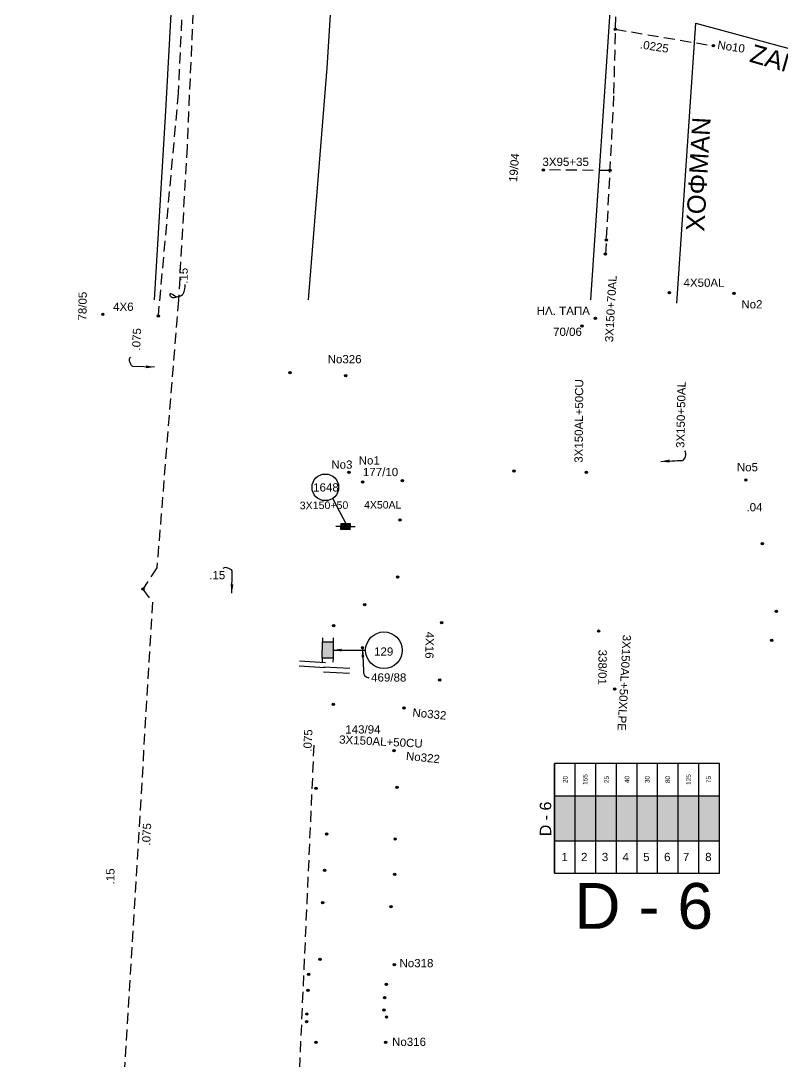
# Model space of a CAD drawing. Header units: millimetres. Extents: x 2893 to 4023, y 216 to 730.
# Drawn here: x 3000.2 to 3088.2, y 518.6 to 639 of the extents above; entities that cross this region are included whole.
import ezdxf
from ezdxf.enums import TextEntityAlignment as Align

# ---------------------------------------------------------------- set-up
doc = ezdxf.new("R2010")
doc.units = ezdxf.units.MM
doc.linetypes.add('DASHED', pattern=[19.05, 12.7, -6.35])
for name, color, linetype in [('Link Box 2 Διευθύνσεων', 7, 'Continuous'), ('Link Box 4 Διευθύνσεων', 7, 'Continuous'), ('Άγνωστα', 7, 'Continuous'), ('Ασφαλειοκιβώτια Χ.Τ 8 αναχωρήσεων', 7, 'Continuous'), ('Εναέρια παροχή ΧΤ 4x16', 7, 'Continuous'), ('Επιγραφές - Σχήματα', 7, 'Continuous'), ('Καλώδια ΧΤ   3x150 AL+50XLPE', 7, 'DASHED'), ('Καλώδια ΧΤ   3x150+50AL', 7, 'DASHED'), ('Καλώδια ΧΤ   3x150+70 AL', 7, 'DASHED'), ('Καλώδια ΧΤ   3x150AL+50CU', 7, 'DASHED'), ('Καλώδια ΧΤ   3x95+35 XLPE', 7, 'DASHED'), ('Συνδέσεις', 7, 'Continuous'), ('Τομή', 7, 'Continuous'), ('Υπόβαθρο ΔΕΗ', 7, 'Continuous'), ('Υπόγεια Καλώδια Δικτύου ΧΤ   .075', 7, 'DASHED'), ('Υπόγεια Καλώδια Δικτύου ΧΤ   .15', 7, 'DASHED'), ('Υπόγεια καλώδια Παροχών ΧΤ   .0225', 7, 'DASHED'), ('Υπόγεια καλώδια Παροχών ΧΤ   4x16AL', 7, 'DASHED'), ('Υπόγεια καλώδια Παροχών ΧΤ   4x50AL', 7, 'DASHED'), ('Υπόγεια καλώδια Παροχών ΧΤ   4x6', 7, 'DASHED')]:
    doc.layers.add(name, color=color, linetype=linetype)
doc.styles.add('arial', font='ARIAL.TTF')
doc.styles.get("Standard").update_dxf_attribs({"font": 'ARIAL.TTF'})
doc.linetypes.add('SYN_LINE', pattern='A,0.5,-0.0001,["/\\/\\/\\/",Standard,S=0.1,R=0,X=0,Y=-0.05],-0.25', length=0.7501)
doc.dimstyles.new('ISO-25', dxfattribs={"dimtxt": 2.5, "dimasz": 2.5, "dimexe": 1.25, "dimexo": 0.625, "dimtad": 1, "dimtxsty": 'Standard', "dimcen": 2.5, "dimadec": 0, "dimazin": 0, "dimtfac": 1, "dimtmove": 0, "dimatfit": 3, "dimfxl": 1, "dimarcsym": 0})

# ---------------------------------------------------------------- blocks, each defined once
blk = doc.blocks.new('LINK BOX 4 ΑΝΑΧΩΡΗΣΕΩΝ')
at = {"layer": 'Link Box 4 Διευθύνσεων', "ltscale": 40}
blk.add_hatch(color=256, dxfattribs=at).paths.add_polyline_path([(-3.54, 0), (-3.54, -4.67), (3.54, -4.67), (3.54, 0)])
for p, q in [((-3.54, 0), (-5.33, 0)), ((5.33, 0), (3.54, 0)), ((-3.54, -4.67), (-5.33, -4.67)), ((5.33, -4.67), (3.54, -4.67))]:
    blk.add_line(p, q, dxfattribs=at)
blk.add_lwpolyline([(-3.54, -4.67), (-3.54, 0), (3.54, 0), (3.54, -4.67)], close=True, dxfattribs=at)
blk = doc.blocks.new('_ΣΥΝΔΕΣΗ')
at = {"layer": 'Συνδέσεις', "linetype": 'SYN_LINE', "ltscale": 40}
blk.add_hatch(color=256, dxfattribs=at).paths.add_polyline_path([(-116.75, 2339.64, 1), (-117.75, 2339.64, 1)])
at = {"layer": 'Συνδέσεις'}
blk.add_circle((-117.25, 2339.64), 0.5, dxfattribs=at)
blk = doc.blocks.new('ΤΟΜΗ')
at = {"layer": 'Τομή', "ltscale": 40}
for p, q in [((-5.68, 0), (5.68, 0)), ((5.68, -2.33), (-5.68, -2.33))]:
    blk.add_line(p, q, dxfattribs=at)
blk = doc.blocks.new('ΑΣΦΑΛΕΙΟΚΙΒΩΤΙΟ ΥΠΟΣΤΑΘΜΟΥ 8 ΑΝΑΧΩΡΗΣΕΩΝ')
at = {"layer": 'Ασφαλειοκιβώτια Χ.Τ 8 αναχωρήσεων', "ltscale": 40}
for p, q in [((-23.91, 36), (23.91, 36)), ((-9.83, 36), (-9.83, -36)), ((9.83, 36), (9.83, -36)), ((-23.91, 27), (23.91, 27)), ((-23.91, 18), (23.91, 18)), ((-23.91, 9), (23.91, 9)), ((-23.91, 0), (23.91, 0)), ((-23.91, -9), (23.91, -9)), ((-23.91, -18), (23.91, -18)), ((-23.91, -27), (23.91, -27))]:
    blk.add_line(p, q, dxfattribs=at)
at = {"layer": 'Ασφαλειοκιβώτια Χ.Τ 8 αναχωρήσεων'}
blk.add_lwpolyline([(-23.91, -36), (23.91, -36), (23.91, 36), (-23.91, 36)], close=True, dxfattribs=at)
for s, p in [('1', (-18.68, 32.99)), ('2', (-18.68, 24.42)), ('3', (-18.68, 15.35)), ('4', (-18.68, 6.32)), ('5', (-18.68, -2.69)), ('6', (-18.68, -11.82)), ('7', (-18.68, -20.07)), ('8', (-18.68, -29.75))]:
    blk.add_text(s, height=3.6, rotation=270, dxfattribs=at).set_placement(p)
at = {"layer": 'Ασφαλειοκιβώτια Χ.Τ 8 αναχωρήσεων', "ltscale": 40}
for tag, height, p in [('ΟΝΟΜΑ', 5, (-0.27, 39.95)), ('ΚΕΙΜΕΝΟ 1', 2, (16.95, 31.32)), ('ΚΕΙΜΕΝΟ 2', 2, (16.95, 22.62)), ('ΚΕΙΜΕΝΟ 3', 2, (16.95, 13.33)), ('ΚΕΙΜΕΝΟ 4', 2, (16.95, 4.36)), ('ΚΕΙΜΕΝΟ 5', 2, (16.95, -4.48)), ('ΚΕΙΜΕΝΟ 6', 2, (16.95, -13.4)), ('ΚΕΙΜΕΝΟ 7', 2, (16.95, -22.48)), ('ΚΕΙΜΕΝΟ 8', 2, (16.95, -31.21)), ('ΣΧ', 2, (-0.21, -38.43))]:
    blk.add_attdef(tag, text='', height=height, dxfattribs=at).set_placement(p, align=Align.MIDDLE_CENTER)
blk = doc.blocks.new('LINK BOX 2 ΑΝΑΧΩΡΗΣΕΩΝ')
at = {"layer": 'Link Box 2 Διευθύνσεων', "ltscale": 40}
blk.add_hatch(color=256, dxfattribs=at).paths.add_polyline_path([(-2.02, 1.29), (-2.02, -1.45), (1.89, -1.45), (1.89, 1.29)])
for p, q in [((-2.02, -0.08), (-4.26, -0.08)), ((4.12, -0.08), (1.89, -0.08))]:
    blk.add_line(p, q, dxfattribs=at)
blk.add_lwpolyline([(-2.02, -1.45), (-2.02, 1.29), (1.89, 1.29), (1.89, -1.45)], close=True, dxfattribs=at)

msp = doc.modelspace()

# ---------------------------------------------------------------- hatches: boundary and pattern name
at = {"layer": 'Ασφαλειοκιβώτια Χ.Τ 8 αναχωρήσεων'}
h = msp.add_hatch(color=5, dxfattribs=at)
h.dxf.hatch_style = 1
h.paths.add_polyline_path([(3064.29, 549.26), (3061.9, 549.26), (3061.9, 544.06), (3064.29, 544.06)])
h = msp.add_hatch(color=30, dxfattribs=at)
h.dxf.hatch_style = 1
h.paths.add_polyline_path([(3066.67, 549.26), (3064.29, 549.26), (3064.29, 544.06), (3066.67, 544.06)])
h = msp.add_hatch(color=1, dxfattribs=at)
h.dxf.hatch_style = 1
h.paths.add_polyline_path([(3069.06, 549.26), (3066.67, 549.26), (3066.67, 544.06), (3069.06, 544.06)])
h = msp.add_hatch(color=133, dxfattribs=at)
h.dxf.hatch_style = 1
h.paths.add_polyline_path([(3071.44, 549.26), (3069.06, 549.26), (3069.06, 544.06), (3071.44, 544.06)])
h = msp.add_hatch(color=173, dxfattribs=at)
h.dxf.hatch_style = 1
h.paths.add_polyline_path([(3073.82, 549.26), (3071.44, 549.26), (3071.44, 544.06), (3073.82, 544.06)])
h = msp.add_hatch(color=85, dxfattribs=at)
h.dxf.hatch_style = 1
h.paths.add_polyline_path([(3076.21, 549.26), (3073.82, 549.26), (3073.82, 544.06), (3076.21, 544.06)])
h = msp.add_hatch(color=27, dxfattribs=at)
h.dxf.hatch_style = 1
h.paths.add_polyline_path([(3078.59, 549.26), (3076.21, 549.26), (3076.21, 544.06), (3078.59, 544.06)])
h = msp.add_hatch(color=2, dxfattribs=at)
h.dxf.hatch_style = 1
h.paths.add_polyline_path([(3080.98, 549.26), (3078.59, 549.26), (3078.59, 544.06), (3080.98, 544.06)])

# ---------------------------------------------------------------- linework, layer by layer
at = {"layer": 'Άγνωστα', "color": 27, "linetype": 'DASHED', "ltscale": 0.1, "const_width": 0.000000318}
msp.add_lwpolyline([(3031.28, 598.23), (3031.28, 598.24), (3037.75, 597.89)], dxfattribs=at)
at = {"layer": 'Άγνωστα', "color": 133, "linetype": 'DASHED', "ltscale": 0.1, "const_width": 0.000000318}
for points in [[(3083.71, 578.58), (3083.71, 578.85), (3084.02, 585.79), (3084.02, 585.79)], [(3085.82, 578.48), (3083.71, 578.58)], [(3039.92, 571.32), (3039.67, 566.52)]]:
    msp.add_lwpolyline(points, dxfattribs=at)
at = {"layer": 'Άγνωστα', "color": 62, "linetype": 'DASHED', "ltscale": 0.2, "const_width": 0.000000318}
msp.add_lwpolyline([(3036.17, 559.82), (3044.48, 559.42)], dxfattribs=at)
at = {"layer": 'Άγνωστα', "color": 6, "linetype": 'DASHED', "ltscale": 0.1, "const_width": 0.000000318}
for points in [[(3034.25, 550.13), (3033.96, 550.27), (3034.03, 550.86), (3034.62, 550.87), (3034.66, 550.87), (3043.73, 550.23)], [(3033.48, 528.61), (3033.17, 528.38), (3033.17, 528.32), (3033.16, 527.88), (3033.72, 527.84), (3042.5, 527.43)], [(3033.14, 526.78), (3033.32, 526.78), (3032.53, 526.78), (3032.42, 526.44), (3032.72, 526.17), (3032.87, 526.17), (3034.53, 526.08), (3034.58, 526.08), (3042.3, 525.86)], [(3033.24, 523.14), (3032.79, 523.13), (3032.15, 523.24), (3032.15, 523.29), (3032.32, 525.11), (3042.17, 524.46)], [(3033.23, 524.02), (3032.91, 524.18), (3032.94, 524.54), (3032.98, 524.54), (3042.46, 523.65)]]:
    msp.add_lwpolyline(points, dxfattribs=at)
at = {"layer": 'Άγνωστα', "color": 62, "linetype": 'DASHED', "ltscale": 0.1, "const_width": 0.000000318}
for points in [[(3035.51, 544.83), (3043.46, 544.26), (3043.46, 544.26)], [(3035.21, 540.65), (3043.41, 540.17)], [(3035.07, 536.91), (3042.97, 536.42), (3042.97, 536.42)], [(3034.65, 530.36), (3043.36, 529.71)], [(3034.29, 520.74), (3034.32, 520.74), (3042.35, 520.74)]]:
    msp.add_lwpolyline(points, dxfattribs=at)
at = {"layer": 'Εναέρια παροχή ΧΤ 4x16', "color": 62, "ltscale": 0.1, "const_width": 0.000000318}
msp.add_lwpolyline([(3048.83, 569.22), (3048.61, 562.64)], dxfattribs=at)
at = {"layer": 'Επιγραφές - Σχήματα', "linetype": 'Continuous'}
msp.add_line((3036.26, 583.64), (3037.78, 580.72), dxfattribs=at)
at = {"layer": 'Επιγραφές - Σχήματα'}
for points in [[(3018.2, 606.98), (3017.95, 607.13), (3017.75, 607.25), (3017.61, 607.31), (3017.5, 607.35), (3017.44, 607.35), (3017.4, 607.34), (3017.39, 607.3), (3017.39, 607.26), (3017.4, 607.22), (3017.41, 607.18), (3017.44, 607.13), (3017.47, 607.09), (3017.5, 607.05), (3017.55, 607.02), (3017.59, 606.99), (3017.64, 606.97), (3017.7, 606.95), (3017.76, 606.94), (3017.82, 606.94), (3017.88, 606.94), (3017.95, 606.95), (3018.02, 606.97), (3018.09, 606.98), (3018.17, 607), (3018.24, 607.02), (3018.32, 607.04), (3018.39, 607.07), (3018.46, 607.09), (3018.53, 607.11), (3018.59, 607.13), (3018.65, 607.15), (3018.69, 607.16), (3018.73, 607.17), (3018.76, 607.18), (3018.78, 607.2), (3018.8, 607.21), (3018.82, 607.22), (3018.84, 607.25), (3018.86, 607.28), (3018.89, 607.32), (3018.93, 607.37), (3018.97, 607.43), (3019.02, 607.52), (3019.06, 607.64), (3019.1, 607.78), (3019.13, 607.96), (3019.15, 608.18), (3019.16, 608.45)], [(3013.12, 598.96), (3013.05, 598.98), (3012.96, 599.07), (3012.87, 599.22), (3012.79, 599.4), (3012.74, 599.59), (3012.72, 599.78), (3012.75, 599.94), (3012.84, 600.05)], [(3013.12, 598.96), (3013.05, 598.98), (3012.96, 599.07), (3012.87, 599.22), (3012.79, 599.4), (3012.74, 599.59), (3012.72, 599.78), (3012.75, 599.94), (3012.84, 600.05)], [(3076.72, 588.1), (3076.79, 588.12), (3076.87, 588.21), (3076.96, 588.36), (3077.03, 588.55), (3077.08, 588.74), (3077.09, 588.93), (3077.06, 589.09), (3076.97, 589.2)], [(3076.72, 588.08), (3076.79, 588.1), (3076.87, 588.2), (3076.96, 588.35), (3077.03, 588.53), (3077.08, 588.73), (3077.09, 588.91), (3077.06, 589.07), (3076.97, 589.18)], [(3024.62, 575.24), (3024.6, 575.31), (3024.52, 575.41), (3024.37, 575.5), (3024.2, 575.59), (3024, 575.65), (3023.82, 575.68), (3023.66, 575.66), (3023.54, 575.58)], [(3039.79, 563.77), (3039.79, 563.55), (3039.84, 563.36), (3039.93, 563.21), (3040.05, 563.09), (3040.18, 563.01), (3040.3, 562.95), (3040.4, 562.93), (3040.47, 562.94)]]:
    msp.add_lwpolyline(points, dxfattribs=at)
for centre, radius in [((3035.38, 584.97), 1.54), ((3042.16, 566.11), 2.12)]:
    msp.add_circle(centre, radius, dxfattribs=at)
at = {"layer": 'Καλώδια ΧΤ   3x150 AL+50XLPE', "color": 62, "ltscale": 0.1, "const_width": 0.000000318}
msp.add_lwpolyline([(3067, 568.25), (3067, 568.18), (3067, 567.8), (3069.02, 567.73), (3069.02, 567.73), (3068.84, 561.61)], dxfattribs=at)
at = {"layer": 'Καλώδια ΧΤ   3x150+50AL', "color": 133, "ltscale": 0.1, "const_width": 0.000000318}
msp.add_lwpolyline([(3085.94, 578.42), (3085.8, 577.76), (3073.76, 578.41), (3075.19, 607.54)], dxfattribs=at)
at = {"layer": 'Καλώδια ΧΤ   3x150+50AL', "color": 1, "ltscale": 0.1, "const_width": 0.000000318}
for points in [[(3036.29, 568.94), (3036.2, 568.94), (3034.26, 569.05), (3034.3, 571.16), (3029.04, 571.34), (3029.62, 580.69), (3039.7, 580.34), (3039.7, 585.6)], [(3090.26, 558.69), (3091.73, 558.7), (3092.01, 568.19), (3058.21, 569.82), (3036.45, 570.83), (3036.3, 567.52)]]:
    msp.add_lwpolyline(points, dxfattribs=at)
at = {"layer": 'Καλώδια ΧΤ   3x150+70 AL', "color": 173, "ltscale": 0.1}
msp.add_lwpolyline([(3065.22, 603.64, 0.000000318, 0.000000318, 0), (3065.22, 603.64, 0.000000318, 0.000000318, 0), (3066.57, 603.56, 0.000000318, 0.000000318, 0), (3066.57, 603.56, 0.000000318, 0.000000318, 0), (3066.63, 604.53, 0, 0, 0), (3066.63, 604.53, 0, 0, 0), (3066.63, 604.53, 0, 0, 0), (3066.63, 604.53, 0, 0, 0), (3068.27, 611.93, 0, 0, 0), (3068.36, 612.89, 0, 0, 0), (3068.2, 613.3, 0, 0, 0), (3067.88, 613.59, 0, 0, 0)], format="xyseb", dxfattribs=at)
at = {"layer": 'Καλώδια ΧΤ   3x150AL+50CU', "color": 173, "ltscale": 0.1, "const_width": 0.000000318}
msp.add_lwpolyline([(3057.21, 586.84), (3057.47, 586.8), (3065.58, 586.71), (3066.5, 602.37), (3066.5, 602.37), (3067.17, 602.81), (3067.39, 603.47), (3067.39, 603.55), (3067.14, 604.31), (3066.76, 604.51), (3066.76, 604.51)], dxfattribs=at)
at = {"layer": 'Καλώδια ΧΤ   3x150AL+50CU', "color": 2, "linetype": 'DASHED', "ltscale": 0.1}
msp.add_lwpolyline([(3034.05, 555.13), (3032.07, 510.78), (3037.45, 510.54)], dxfattribs=at)
at = {"layer": 'Καλώδια ΧΤ   3x150AL+50CU', "color": 2, "ltscale": 0.1, "const_width": 0.000000318}
msp.add_lwpolyline([(3034.05, 555.13), (3043.31, 554.48)], dxfattribs=at)
at = {"layer": 'Καλώδια ΧΤ   3x95+35 XLPE', "color": 6, "ltscale": 0.1}
msp.add_lwpolyline([(3068.29, 621.64), (3060.61, 621.71)], dxfattribs=at)
at = {"layer": 'Υπόβαθρο ΔΕΗ', "ltscale": 0.1}
for points in [[(2972.56, 651.46), (2973.56, 671.51), (2989.59, 671.8), (3019.31, 672.43), (3018.24, 653.11), (3016.88, 628.54), (3015.57, 606.68)], [(3033.45, 606.68), (3035.58, 633.52), (3036.7, 651.42), (3068.47, 642.89), (3066.06, 606.68)], [(3076.05, 606.3), (3078.26, 638.69), (3113.57, 629.07), (3110.43, 606.16)]]:
    msp.add_lwpolyline(points, dxfattribs=at)
at = {"layer": 'Υπόβαθρο ΔΕΗ', "ltscale": 0.1, "const_width": 0.000000318}
for points in [[(2939.61, 467.44), (3007.22, 461.77), (3015.57, 606.68)], [(3033.45, 606.68), (3032.27, 582.05), (3064.69, 580.48), (3066.06, 606.68)], [(3076.05, 606.3), (3074.66, 579.5), (3107.23, 577.87), (3110.43, 606.16), (3110.43, 606.16)], [(3031.73, 570.77), (3026.87, 471.03), (3090.06, 467.66), (3105.98, 566.39), (3031.65, 570.66)], [(3037.49, 570.37), (3037.49, 570.23), (3032.31, 470.74)]]:
    msp.add_lwpolyline(points, dxfattribs=at)
at = {"layer": 'Υπόγεια Καλώδια Δικτύου ΧΤ   .075', "color": 173, "ltscale": 0.1}
msp.add_lwpolyline([(3021.67, 653.36), (3033.97, 652.43), (3042.83, 650.33), (3053.49, 647.71), (3069.05, 643.24), (3068.73, 630.3), (3067.79, 611.96)], dxfattribs=at)
at = {"layer": 'Υπόγεια Καλώδια Δικτύου ΧΤ   .075', "color": 85, "ltscale": 0.1}
msp.add_lwpolyline([(3019.27, 650.51), (3018.36, 630.59), (3016.04, 604.9)], dxfattribs=at)
at = {"layer": 'Υπόγεια Καλώδια Δικτύου ΧΤ   .075', "color": 85, "ltscale": 0.1, "const_width": 0.000000318}
msp.add_lwpolyline([(3087.59, 570.5), (3087.59, 571.26), (3014.79, 574.08), (3014.43, 574.91), (3014.43, 575.2), (3016.04, 604.9)], dxfattribs=at)
at = {"layer": 'Υπόγεια Καλώδια Δικτύου ΧΤ   .075', "color": 62, "ltscale": 0.1, "const_width": 0.000000318}
msp.add_lwpolyline([(3087.04, 567.26), (3086.85, 567.26), (3036.83, 569.93), (3034.02, 516.28), (3033.85, 510.18)], dxfattribs=at)
at = {"layer": 'Υπόγεια Καλώδια Δικτύου ΧΤ   .075', "color": 6, "ltscale": 0.1, "const_width": 0.000000318}
msp.add_lwpolyline([(3035.03, 564.73), (3032.72, 511.65)], dxfattribs=at)
at = {"layer": 'Υπόγεια Καλώδια Δικτύου ΧΤ   .075', "color": 27, "ltscale": 0.1, "const_width": 0.000000318}
msp.add_lwpolyline([(3036.27, 564.73), (3036.27, 564.73), (3034.41, 538.38), (3033.19, 512.47), (3033.19, 511.1)], dxfattribs=at)
at = {"layer": 'Υπόγεια Καλώδια Δικτύου ΧΤ   .15', "color": 173, "ltscale": 0.1}
msp.add_lwpolyline([(3019.36, 652.36), (3020.57, 651.32), (3019.38, 624.38), (3018.39, 606.63), (3018.39, 606.63), (3015.89, 575.66), (3014.26, 573.19), (3015.39, 571.67), (3011.43, 505.55), (3009.61, 468.35)], dxfattribs=at)
at = {"layer": 'Υπόγεια Καλώδια Δικτύου ΧΤ   .15', "color": 27, "ltscale": 0.1}
for points in [[(3032.81, 650.09, 0.000000318, 0.000000318, 0), (3032.21, 650.09, 0.000000318, 0.000000318, 0), (3031.91, 649.71, 0.000000318, 0.000000318, 0), (3032.08, 649.17, 0.000000318, 0.000000318, 0), (3032.98, 648.55, 0.000000318, 0.000000318, 0), (3033.79, 648.18, 0.000000318, 0.000000318, 0), (3033.79, 648.18, 0.000000318, 0.000000318, 0), (3033.79, 648.18, 0.000000318, 0.000000318, 0), (3033.79, 648.18, 0.000000318, 0.000000318, 0), (3031.74, 606.64, 0.000000318, 0.000000318, 0), (3031.74, 606.64, 0.000000318, 0.000000318, 0), (3030.01, 575.14, 0.000000318, 0.000000318, 0), (3095.67, 572.28, 0.000000318, 0.000000318, 0), (3094.66, 556.47, 0.000000318, 0.000000318, 0), (3094.66, 556.47, 0.000000318, 0.000000318, 0), (3090.79, 556.47, 0.000000318, 0.000000318, 0), (3090.25, 556.5, 0, 0, 0)], [(3091.7, 572.4, 0.000000318, 0.000000318, 0), (3091.77, 572.4, 0.000000318, 0.000000318, 0), (3091.77, 571.7, 0.000000318, 0.000000318, 0), (3031.05, 574.16, 0.000000318, 0.000000318, 0), (3032.64, 606.57, 0.000000318, 0.000000318, 0), (3035.01, 647.86, 0.000000318, 0.000000318, 0), (3035.01, 647.86, 0, 0, 0)]]:
    msp.add_lwpolyline(points, format="xyseb", dxfattribs=at)
at = {"layer": 'Υπόγεια Καλώδια Δικτύου ΧΤ   .15', "color": 27, "ltscale": 0.1, "const_width": 0.000000318}
for points in [[(3044.05, 580.81), (3044.29, 585.73)], [(3043.75, 574.71), (3044.04, 580.55)]]:
    msp.add_lwpolyline(points, dxfattribs=at)
at = {"layer": 'Υπόγεια Καλώδια Δικτύου ΧΤ   .15', "color": 133, "ltscale": 0.1, "const_width": 0.000000318}
msp.add_lwpolyline([(3103.97, 569.46), (3104.32, 569.48), (3105.56, 569.48), (3105.79, 568.33), (3104.83, 566.96), (3092.27, 567.81), (3092.75, 578.17), (3086.07, 578.47)], dxfattribs=at)
at = {"layer": 'Υπόγεια Καλώδια Δικτύου ΧΤ   .15', "color": 173, "ltscale": 0.1, "const_width": 0.000000318}
msp.add_lwpolyline([(3014.28, 573.21), (3014.62, 573.21), (3094, 569.62), (3092.87, 557.85), (3090.25, 557.94)], dxfattribs=at)
at = {"layer": 'Υπόγεια Καλώδια Δικτύου ΧΤ   .15', "color": 133, "ltscale": 0.1}
msp.add_lwpolyline([(3101.16, 569.45, 0.000000318, 0.000000318, 0), (3089.63, 569.12, 0.000000318, 0.000000318, 0), (3085.37, 569.33, 0.000000318, 0.000000318, 0), (3014.05, 572.5, 0.000000318, 0.000000318, 0), (3009.14, 475.72, 0.000000318, 0.000000318, 0), (3009.01, 469.79, 0.000000318, 0.000000318, 0), (3008.36, 469.79, 0.000000318, 0.000000318, 0), (3008.38, 468.44, 0, 0, 0)], format="xyseb", dxfattribs=at)
at = {"layer": 'Υπόγεια Καλώδια Δικτύου ΧΤ   .15', "color": 85, "ltscale": 0.1, "const_width": 0.000000318}
msp.add_lwpolyline([(3035.04, 567.53), (3035.26, 572.9), (3094.65, 570.3), (3093.68, 557.23), (3090.25, 557.26)], dxfattribs=at)
at = {"layer": 'Υπόγεια καλώδια Παροχών ΧΤ   .0225', "color": 173, "ltscale": 0.1}
msp.add_lwpolyline([(3068.92, 637.99), (3080.27, 636.07)], dxfattribs=at)
at = {"layer": 'Υπόγεια καλώδια Παροχών ΧΤ   4x50AL', "color": 133, "ltscale": 0.1, "const_width": 0.000000318}
msp.add_lwpolyline([(3075.16, 607.49), (3082.67, 607.39)], dxfattribs=at)
at = {"layer": 'Υπόγεια καλώδια Παροχών ΧΤ   4x50AL', "color": 27, "ltscale": 0.1, "const_width": 0.000000318}
msp.add_lwpolyline([(3044.02, 581.2), (3038.23, 581.41), (3038.12, 586.71), (3038.12, 586.71)], dxfattribs=at)
at = {"layer": 'Υπόγεια καλώδια Παροχών ΧΤ   4x6', "color": 85, "ltscale": 0.1, "const_width": 0.000000318}
msp.add_lwpolyline([(3009.64, 604.99), (3015.93, 604.78)], dxfattribs=at)

# ---------------------------------------------------------------- block references
at = {"color": 62, "xscale": 0.2649871955223772, "yscale": 0.2649871955223772, "zscale": 0.2649871955223772}
for p in [(3075.36, -34.24), (3074.81, -45.39), (3118.63, -49.36), (3098.07, -51.65), (3118.1, -52.71)]:
    msp.add_blockref('_ΣΥΝΔΕΣΗ', p, dxfattribs=at)
at = {"layer": 'Link Box 2 Διευθύνσεων', "xscale": 0.2649871955223771, "yscale": 0.2649871955223771, "zscale": 0.2649871955223771, "rotation": 358.2474868895069}
msp.add_blockref('LINK BOX 2 ΑΝΑΧΩΡΗΣΕΩΝ', (3037.73, 580.44), dxfattribs=at)
at = {"layer": 'Link Box 4 Διευθύνσεων', "xscale": 0.2649871955223868, "yscale": 0.2649871955223868, "zscale": 0.2649871955223868, "rotation": 89.60585166591787}
msp.add_blockref('LINK BOX 4 ΑΝΑΧΩΡΗΣΕΩΝ', (3035.04, 566.14), dxfattribs=at)
at = {"layer": 'Άγνωστα', "color": 62, "xscale": 0.2649871955223772, "yscale": 0.2649871955223772, "zscale": 0.2649871955223772}
for p in [(3062.35, -21.73), (3068.82, -22.08), (3115.1, -34.16), (3117.01, -41.53)]:
    msp.add_blockref('_ΣΥΝΔΕΣΗ', p, dxfattribs=at)
at = {"layer": 'Άγνωστα', "xscale": 0.2649871955223772, "yscale": 0.2649871955223772, "zscale": 0.2649871955223772}
for p in [(3071.01, -48.59), (3070.75, -53.56), (3074.75, -69.73), (3074.75, -69.73), (3065.36, -69.83), (3066.59, -75.14), (3074.53, -75.71), (3066.37, -79.33), (3074.48, -79.8), (3066.14, -83.07), (3065.83, -89.62), (3074.43, -90.26), (3064.53, -91.38), (3064.46, -93.22), (3064.31, -95.96), (3064.28, -96.85), (3065.37, -99.23)]:
    msp.add_blockref('_ΣΥΝΔΕΣΗ', p, dxfattribs=at)
at = {"layer": 'Άγνωστα', "linetype": 'DASHED', "xscale": 0.2649871955223772, "yscale": 0.2649871955223772, "zscale": 0.2649871955223772}
for p in [(3074.04, -83.55), (3073.51, -92.54), (3073.31, -94.06), (3073.24, -95.51), (3073.53, -96.32), (3073.42, -99.23)]:
    msp.add_blockref('_ΣΥΝΔΕΣΗ', p, dxfattribs=at)
at = {"layer": 'Ασφαλειοκιβώτια Χ.Τ 8 αναχωρήσεων', "xscale": 0.2649871955223772, "yscale": 0.2649871955223772, "zscale": 0.2649871955223772, "rotation": 90}
msp.add_blockref('ΑΣΦΑΛΕΙΟΚΙΒΩΤΙΟ ΥΠΟΣΤΑΘΜΟΥ 8 ΑΝΑΧΩΡΗΣΕΩΝ', (3071.44, 546.66), dxfattribs=at).add_auto_attribs({'ΟΝΟΜΑ': 'D - 6', 'ΚΕΙΜΕΝΟ 2': '155', 'ΚΕΙΜΕΝΟ 1': '20', 'ΚΕΙΜΕΝΟ 3': '25', 'ΚΕΙΜΕΝΟ 4': '40', 'ΚΕΙΜΕΝΟ 5': '30', 'ΚΕΙΜΕΝΟ 6': '80', 'ΚΕΙΜΕΝΟ 7': '125', 'ΚΕΙΜΕΝΟ 8': '75'})
at = {"layer": 'Καλώδια ΧΤ   3x150 AL+50XLPE', "color": 62, "xscale": 0.2649871955223772, "yscale": 0.2649871955223772, "zscale": 0.2649871955223772}
msp.add_blockref('_ΣΥΝΔΕΣΗ', (3099.91, -58.36), dxfattribs=at)
at = {"layer": 'Καλώδια ΧΤ   3x150+50AL', "color": 62, "xscale": 0.2649871955223772, "yscale": 0.2649871955223772, "zscale": 0.2649871955223772}
msp.add_blockref('_ΣΥΝΔΕΣΗ', (3070.77, -34.38), dxfattribs=at)
msp.add_blockref('_ΣΥΝΔΕΣΗ', (3070.77, -34.38), dxfattribs=at)
at = {"layer": 'Καλώδια ΧΤ   3x150+50AL', "xscale": 0.2649871955223772, "yscale": 0.2649871955223772, "zscale": 0.2649871955223772}
msp.add_blockref('_ΣΥΝΔΕΣΗ', (3067.42, -51.02), dxfattribs=at)
at = {"layer": 'Καλώδια ΧΤ   3x150+70 AL', "color": 62, "xscale": 0.2649871955223772, "yscale": 0.2649871955223772, "zscale": 0.2649871955223772}
msp.add_blockref('_ΣΥΝΔΕΣΗ', (3096.16, -16.34), dxfattribs=at)
at = {"layer": 'Συνδέσεις', "xscale": 0.2649871955223772, "yscale": 0.2649871955223772, "zscale": 0.2649871955223772}
for p in [(3099.99, 18.02), (3111.34, 16.1), (3091.68, 1.73), (3099.37, 1.68), (3098.95, -6.38), (3098.86, -8.01), (3045.35, -46.77), (3067.37, -60.13), (3075.56, -60.53), (3074.38, -65.5)]:
    msp.add_blockref('_ΣΥΝΔΕΣΗ', p, dxfattribs=at)
at = {"layer": 'Συνδέσεις', "color": 62, "xscale": 0.2649871955223772, "yscale": 0.2649871955223772, "zscale": 0.2649871955223772}
for p in [(3097.7, -15.44), (3088.28, -33.13), (3096.65, -33.26)]:
    msp.add_blockref('_ΣΥΝΔΕΣΗ', p, dxfattribs=at)
at = {"layer": 'Τομή', "xscale": 0.2649871955223789, "yscale": 0.2649871955223789, "zscale": 0.2649871955223789, "rotation": 356.6919941552538}
for p in [(3033.88, 564.79), (3036.7, 564.11)]:
    msp.add_blockref('ΤΟΜΗ', p, dxfattribs=at)
at = {"layer": 'Υπόγεια καλώδια Παροχών ΧΤ   4x16AL', "xscale": 0.2649871955223772, "yscale": 0.2649871955223772, "zscale": 0.2649871955223772}
for p in [(3079.9, -50.67), (3079.69, -57.31)]:
    msp.add_blockref('_ΣΥΝΔΕΣΗ', p, dxfattribs=at)
at = {"layer": 'Υπόγεια καλώδια Παροχών ΧΤ   4x50AL', "color": 62, "xscale": 0.2649871955223772, "yscale": 0.2649871955223772, "zscale": 0.2649871955223772}
for p in [(3106.26, -12.49), (3113.74, -12.56), (3069.19, -33.27), (3075.09, -38.77)]:
    msp.add_blockref('_ΣΥΝΔΕΣΗ', p, dxfattribs=at)
at = {"layer": 'Υπόγεια καλώδια Παροχών ΧΤ   4x6', "xscale": 0.2649871955223772, "yscale": 0.2649871955223772, "zscale": 0.2649871955223772}
for p in [(3040.71, -14.98), (3047.13, -15.18)]:
    msp.add_blockref('_ΣΥΝΔΕΣΗ', p, dxfattribs=at)

# ---------------------------------------------------------------- texts
at = {"layer": 'Άγνωστα', "insert": (3084.1, 583.15), "char_height": 0.954, "width": 89.2327, "attachment_point": 1, "style": 'arial'}
msp.add_mtext('.04', dxfattribs=at)
at = {"layer": 'Εναέρια παροχή ΧΤ 4x16', "insert": (3047.95, 568.25), "char_height": 0.954, "width": 89.2327, "attachment_point": 1, "rotation": 269.0282, "style": 'arial'}
msp.add_mtext('4X16', dxfattribs=at)
at = {"layer": 'Επιγραφές - Σχήματα', "attachment_point": 1, "style": 'arial'}
for s, insert, char_height, width, rotation in [('.0225', (3071.88, 636.72), 0.954, 89.2327, 351.013), ('No10', (3080.84, 636.69), 0.954, 89.2327, 351.013), ('ΖΑΜΠΕΛΙΟΥ', (3084.92, 636.3), 2.12, 45.1012, 344.0256), ('ΧΟΦΜΑΝ', (3077.09, 614.67), 2.12, 45.1012, 86.708), ('78/05', (3006.79, 604.28), 0.954, 89.2327, 89.2145), ('78/05', (3006.79, 604.28), 0.954, 89.2327, 89.2145), ('338/01', (3067.94, 566.18), 0.954, 89.2327, 269.5182), ('No332', (3045.52, 559.41), 0.954, 89.2327, 354.2957), ('No322', (3044.77, 554.37), 0.954, 89.2327, 354.2957)]:
    msp.add_mtext(s, dxfattribs=dict(at, insert=insert, char_height=char_height, width=width, rotation=rotation))
at = {"layer": 'Επιγραφές - Σχήματα', "ltscale": 40, "insert": (3056.61, 620.35), "char_height": 0.954, "width": 49.8418, "attachment_point": 1, "rotation": 85.4879, "style": 'arial'}
msp.add_mtext('{\\fArial|b0|i0|c161|p34;19/04}', dxfattribs=at)
at = {"layer": 'Επιγραφές - Σχήματα', "char_height": 0.954, "width": 89.2327, "attachment_point": 1, "style": 'arial'}
for s, insert in [('ΗΛ. ΤΑΠΑ', (3059.84, 605.88)), ('No2', (3083.51, 606.63)), ('70/06', (3061.73, 603.45)), ('No326', (3035.65, 600.28)), ('No3', (3036.07, 588.08)), ('No1', (3039.24, 588.56)), ('No5', (3082.99, 587.78)), ('177/10', (3039.73, 587.22)), ('469/88', (3040.68, 563.44)), ('469/88', (3040.68, 563.44)), ('143/94', (3037.69, 557.43)), ('No318', (3043.96, 530.38)), ('No316', (3043.1, 521.27))]:
    msp.add_mtext(s, dxfattribs=dict(at, insert=insert))
at = {"layer": 'Επιγραφές - Σχήματα', "char_height": 0.954, "width": 2.4828, "attachment_point": 1}
for s, insert in [('1648', (3033.97, 585.44)), ('129', (3041.02, 566.44))]:
    msp.add_mtext(s, dxfattribs=dict(at, insert=insert))
at = {"layer": 'Επιγραφές - Σχήματα', "linetype": 'DASHED', "insert": (3064.19, 539.17), "char_height": 5.3, "width": 15.8895, "attachment_point": 1}
msp.add_mtext('D - 6', dxfattribs=at)
at = {"layer": 'Καλώδια ΧΤ   3x150 AL+50XLPE', "insert": (3069.96, 562.34), "char_height": 0.954, "width": 14.759, "attachment_point": 5, "rotation": 266.7924, "style": 'arial'}
msp.add_mtext('3X150AL+50XLPE', dxfattribs=at)
at = {"layer": 'Καλώδια ΧΤ   3x150+50AL', "attachment_point": 1, "style": 'arial'}
for s, insert, char_height, width, rotation in [('3X150+50AL', (3075.96, 589.54), 0.954, 89.2327, 88.7574), ('3X150+50', (3032.42, 583.31), 0.876, 81.8958, 0.4228)]:
    msp.add_mtext(s, dxfattribs=dict(at, insert=insert, char_height=char_height, width=width, rotation=rotation))
at = {"layer": 'Καλώδια ΧΤ   3x150+70 AL', "insert": (3067.72, 601.8), "char_height": 0.954, "width": 89.2327, "attachment_point": 1, "rotation": 86.906, "style": 'arial'}
msp.add_mtext('3X150+70AL', dxfattribs=at)
at = {"layer": 'Καλώδια ΧΤ   3x150AL+50CU', "char_height": 0.954, "width": 89.2327, "attachment_point": 1, "style": 'arial'}
for insert, rotation in [((3064.2, 587.82), 89.5589), ((3037.01, 556.27), 357.1161)]:
    msp.add_mtext('3X150AL+50CU', dxfattribs=dict(at, insert=insert, rotation=rotation))
at = {"layer": 'Καλώδια ΧΤ   3x95+35 XLPE', "insert": (3060.5, 623.12), "char_height": 0.954, "width": 89.2327, "attachment_point": 1, "style": 'arial'}
msp.add_mtext('3X95+35', dxfattribs=at)
at = {"layer": 'Υπόγεια Καλώδια Δικτύου ΧΤ   .075', "char_height": 0.954, "width": 89.2327, "attachment_point": 1, "rotation": 87.1034, "style": 'arial'}
for insert in [(3013, 600.83), (3013, 600.83), (3032.82, 554.4), (3032.82, 554.4), (3014.16, 543.54)]:
    msp.add_mtext('.075', dxfattribs=dict(at, insert=insert))
at = {"layer": 'Υπόγεια Καλώδια Δικτύου ΧΤ   .15', "char_height": 0.954, "width": 89.2327, "attachment_point": 1, "style": 'arial'}
for insert, rotation in [((3018.51, 608.52), 90), ((3018.51, 608.52), 90), ((3021.95, 575.29), 359.8479), ((3021.95, 575.29), 359.8479), ((3010.03, 539.01), 89.8479)]:
    msp.add_mtext('.15', dxfattribs=dict(at, insert=insert, rotation=rotation))
at = {"layer": 'Υπόγεια καλώδια Παροχών ΧΤ   4x50AL', "attachment_point": 1, "style": 'arial'}
for insert, char_height, width in [((3076.82, 609.13), 0.954, 89.2327), ((3039.87, 583.38), 0.866, 81.0265)]:
    msp.add_mtext('4X50AL', dxfattribs=dict(at, insert=insert, char_height=char_height, width=width))
at = {"layer": 'Υπόγεια καλώδια Παροχών ΧΤ   4x6', "insert": (3010.83, 606.35), "char_height": 0.954, "width": 89.2327, "attachment_point": 1, "style": 'arial'}
msp.add_mtext('4X6', dxfattribs=at)

# ---------------------------------------------------------------- leaders
at = {"layer": 'Επιγραφές - Σχήματα'}
for points in [[(3015.63, 598.89), (3013.12, 598.96)], [(3015.63, 598.89), (3013.12, 598.96)], [(3074.21, 587.97), (3076.72, 588.1)], [(3074.21, 587.95), (3076.72, 588.08)], [(3024.56, 572.73), (3024.62, 575.24)], [(3036.28, 566.13), (3040.04, 566.13)], [(3039.69, 566.28), (3039.79, 563.77)]]:
    msp.add_leader(points, dimstyle='ISO-25', override={"dimasz": 1, "dimgap": 0.625, "dimtad": 0}, dxfattribs=at)

doc.saveas('drawing.dxf')
